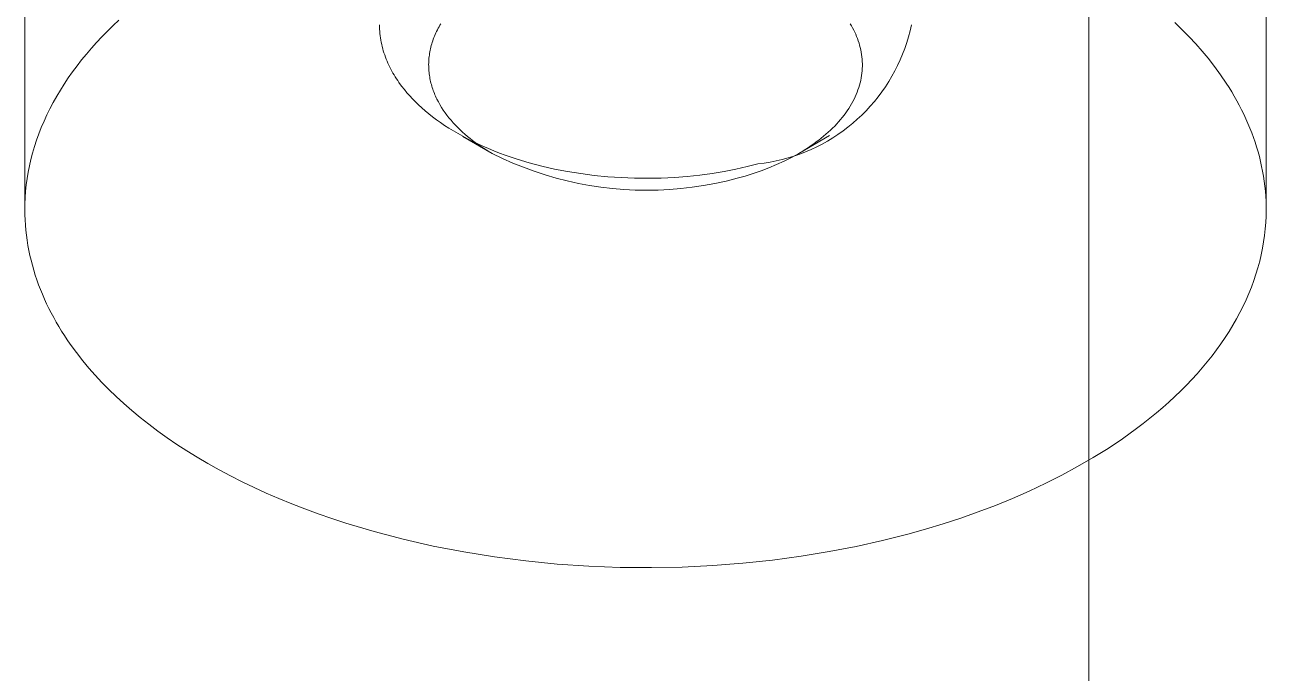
# Model space of a CAD drawing. Header units: inches. Extents: x -6 to 195, y -3 to 126.
# Drawn here: x 114.923 to 115.475, y 55.501 to 55.789 of the extents above; entities that cross this region are included whole.
import ezdxf

# ---------------------------------------------------------------- set-up
doc = ezdxf.new("R2010")
doc.units = ezdxf.units.IN
doc.linetypes.add('HIDDEN', pattern=[1.905, 1.27, -0.635])
doc.layers.add('ZANO_R_przerywana', color=250, linetype='HIDDEN', lineweight=0)

msp = doc.modelspace()

# ---------------------------------------------------------------- linework, layer by layer
at = {"layer": 'ZANO_R_przerywana'}
for p, q in [((114.92349, 55.70657), (114.92349, 55.96223)), ((115.00223, 52.10396), (115.00223, 55.96054)), ((115.39593, 55.95937), (115.39593, 52.10396)), ((115.47467, 55.96125), (115.47467, 55.70657)), ((114.96527, 55.7908), (114.96268, 55.78835)), ((114.96016, 55.78587), (114.95772, 55.78337)), ((114.96268, 55.78835), (114.96016, 55.78587)), ((115.08098, 55.7877), (115.08097, 55.78869)), ((115.08102, 55.78672), (115.08098, 55.7877)), ((115.08108, 55.78575), (115.08102, 55.78672)), ((115.08117, 55.78478), (115.08108, 55.78575)), ((115.106, 55.78507), (115.10569, 55.78438)), ((115.10633, 55.78576), (115.106, 55.78507)), ((115.10667, 55.78646), (115.10633, 55.78576)), ((115.10703, 55.78714), (115.10667, 55.78646)), ((115.1074, 55.78783), (115.10703, 55.78714)), ((115.10779, 55.78851), (115.1074, 55.78783)), ((115.10819, 55.78919), (115.10779, 55.78851)), ((115.29055, 55.78822), (115.29001, 55.78913)), ((115.29106, 55.7873), (115.29055, 55.78822)), ((115.29154, 55.78637), (115.29106, 55.7873)), ((115.292, 55.78543), (115.29154, 55.78637)), ((115.29243, 55.78448), (115.292, 55.78543)), ((115.31659, 55.78602), (115.31589, 55.78338)), ((115.31719, 55.78869), (115.31659, 55.78602)), ((115.43738, 55.7865), (115.43413, 55.78964)), ((115.44047, 55.78334), (115.43738, 55.7865)), ((114.95535, 55.78083), (114.95306, 55.77827)), ((114.95772, 55.78337), (114.95535, 55.78083)), ((115.08127, 55.78381), (115.08117, 55.78478)), ((115.08141, 55.78284), (115.08127, 55.78381)), ((115.08156, 55.78188), (115.08141, 55.78284)), ((115.08174, 55.78092), (115.08156, 55.78188)), ((115.08194, 55.77997), (115.08174, 55.78092)), ((115.08216, 55.77902), (115.08194, 55.77997)), ((115.10416, 55.78017), (115.10396, 55.77947)), ((115.10438, 55.78088), (115.10416, 55.78017)), ((115.10461, 55.78158), (115.10438, 55.78088)), ((115.10486, 55.78228), (115.10461, 55.78158)), ((115.10512, 55.78298), (115.10486, 55.78228)), ((115.1054, 55.78368), (115.10512, 55.78298)), ((115.10569, 55.78438), (115.1054, 55.78368)), ((115.29283, 55.78351), (115.29243, 55.78448)), ((115.29321, 55.78254), (115.29283, 55.78351)), ((115.29356, 55.78157), (115.29321, 55.78254)), ((115.29388, 55.78058), (115.29356, 55.78157)), ((115.29417, 55.77958), (115.29388, 55.78058)), ((115.29443, 55.77858), (115.29417, 55.77958)), ((115.3151, 55.78076), (115.31421, 55.77818)), ((115.31589, 55.78338), (115.3151, 55.78076)), ((115.44341, 55.78018), (115.44047, 55.78334)), ((115.44621, 55.777), (115.44341, 55.78018)), ((114.95084, 55.77568), (114.94871, 55.77306)), ((114.95306, 55.77827), (114.95084, 55.77568)), ((115.08241, 55.77808), (115.08216, 55.77902)), ((115.08267, 55.77715), (115.08241, 55.77808)), ((115.08296, 55.77622), (115.08267, 55.77715)), ((115.08327, 55.77529), (115.08296, 55.77622)), ((115.0836, 55.77437), (115.08327, 55.77529)), ((115.08395, 55.77346), (115.0836, 55.77437)), ((115.10301, 55.77454), (115.10294, 55.77383)), ((115.1031, 55.77524), (115.10301, 55.77454)), ((115.10321, 55.77595), (115.1031, 55.77524)), ((115.10333, 55.77665), (115.10321, 55.77595)), ((115.10346, 55.77736), (115.10333, 55.77665)), ((115.10361, 55.77806), (115.10346, 55.77736)), ((115.10378, 55.77877), (115.10361, 55.77806)), ((115.10396, 55.77947), (115.10378, 55.77877)), ((115.29466, 55.77757), (115.29443, 55.77858)), ((115.29485, 55.77655), (115.29466, 55.77757)), ((115.29502, 55.77553), (115.29485, 55.77655)), ((115.29515, 55.7745), (115.29502, 55.77553)), ((115.29526, 55.77347), (115.29515, 55.7745)), ((115.31324, 55.77562), (115.31218, 55.7731)), ((115.31421, 55.77818), (115.31324, 55.77562)), ((115.44885, 55.77381), (115.44621, 55.777)), ((114.94666, 55.77042), (114.94469, 55.76776)), ((114.94871, 55.77306), (114.94666, 55.77042)), ((115.08432, 55.77256), (115.08395, 55.77346)), ((115.08471, 55.77166), (115.08432, 55.77256)), ((115.08512, 55.77076), (115.08471, 55.77166)), ((115.08555, 55.76988), (115.08512, 55.77076)), ((115.086, 55.769), (115.08555, 55.76988)), ((115.08646, 55.76813), (115.086, 55.769)), ((115.10281, 55.77173), (115.1028, 55.77103)), ((115.1028, 55.77103), (115.10281, 55.77033)), ((115.10284, 55.77243), (115.10281, 55.77173)), ((115.10281, 55.77033), (115.10283, 55.76964)), ((115.10283, 55.76964), (115.10286, 55.76894)), ((115.10288, 55.77313), (115.10284, 55.77243)), ((115.10286, 55.76894), (115.10291, 55.76825)), ((115.10294, 55.77383), (115.10288, 55.77313)), ((115.29525, 55.76824), (115.29532, 55.76929)), ((115.29532, 55.77243), (115.29526, 55.77347)), ((115.29536, 55.77139), (115.29532, 55.77243)), ((115.29532, 55.76929), (115.29536, 55.77034)), ((115.29536, 55.77034), (115.29536, 55.77139)), ((115.31104, 55.77062), (115.3098, 55.76819)), ((115.31218, 55.7731), (115.31104, 55.77062)), ((115.45168, 55.77019), (115.44885, 55.77381)), ((115.45438, 55.76649), (115.45168, 55.77019)), ((114.9428, 55.76508), (114.941, 55.76238)), ((114.94469, 55.76776), (114.9428, 55.76508)), ((115.08695, 55.76727), (115.08646, 55.76813)), ((115.08745, 55.76641), (115.08695, 55.76727)), ((115.08797, 55.76557), (115.08745, 55.76641)), ((115.0885, 55.76473), (115.08797, 55.76557)), ((115.08905, 55.7639), (115.0885, 55.76473)), ((115.08962, 55.76307), (115.08905, 55.7639)), ((115.0908, 55.76145), (115.08962, 55.76307)), ((115.10291, 55.76825), (115.10297, 55.76756)), ((115.10297, 55.76756), (115.10305, 55.76687)), ((115.10305, 55.76687), (115.10314, 55.76619)), ((115.10314, 55.76619), (115.10325, 55.76551)), ((115.10325, 55.76551), (115.10337, 55.76483)), ((115.10337, 55.76483), (115.10351, 55.76415)), ((115.10351, 55.76415), (115.10366, 55.76348)), ((115.10366, 55.76348), (115.10382, 55.76281)), ((115.29438, 55.76296), (115.29463, 55.76401)), ((115.29463, 55.76401), (115.29484, 55.76507)), ((115.29484, 55.76507), (115.29501, 55.76613)), ((115.29501, 55.76613), (115.29515, 55.76718)), ((115.29515, 55.76718), (115.29525, 55.76824)), ((115.30709, 55.76344), (115.30561, 55.76115)), ((115.30849, 55.76579), (115.30709, 55.76344)), ((115.3098, 55.76819), (115.30849, 55.76579)), ((115.45695, 55.76271), (115.45438, 55.76649)), ((114.93928, 55.75966), (114.93765, 55.75692)), ((114.941, 55.76238), (114.93928, 55.75966)), ((115.09204, 55.75987), (115.0908, 55.76145)), ((115.09317, 55.7585), (115.09204, 55.75987)), ((115.09437, 55.75714), (115.09317, 55.7585)), ((115.10382, 55.76281), (115.104, 55.76214)), ((115.104, 55.76214), (115.10419, 55.76147)), ((115.10419, 55.76147), (115.10439, 55.76081)), ((115.10439, 55.76081), (115.1046, 55.76016)), ((115.1046, 55.76016), (115.10483, 55.7595)), ((115.10483, 55.7595), (115.10508, 55.75885)), ((115.10508, 55.75885), (115.10533, 55.75821)), ((115.10533, 55.75821), (115.1056, 55.75757)), ((115.1056, 55.75757), (115.10588, 55.75693)), ((115.29216, 55.75665), (115.29262, 55.75769)), ((115.29262, 55.75769), (115.29304, 55.75874)), ((115.29304, 55.75874), (115.29343, 55.75979)), ((115.29343, 55.75979), (115.29379, 55.76084)), ((115.29379, 55.76084), (115.2941, 55.7619)), ((115.2941, 55.7619), (115.29438, 55.76296)), ((115.30405, 55.7589), (115.30241, 55.75672)), ((115.30561, 55.76115), (115.30405, 55.7589)), ((115.45817, 55.7608), (115.45695, 55.76271)), ((115.45936, 55.75886), (115.45817, 55.7608)), ((115.46051, 55.75691), (115.45936, 55.75886)), ((114.93611, 55.75416), (114.93465, 55.75139)), ((114.93765, 55.75692), (114.93611, 55.75416)), ((115.09563, 55.75578), (115.09437, 55.75714)), ((115.09696, 55.75443), (115.09563, 55.75578)), ((115.09835, 55.75308), (115.09696, 55.75443)), ((115.0998, 55.75175), (115.09835, 55.75308)), ((115.10588, 55.75693), (115.10617, 55.75629)), ((115.10617, 55.75629), (115.10647, 55.75567)), ((115.10647, 55.75567), (115.10711, 55.75442)), ((115.10711, 55.75442), (115.10779, 55.7532)), ((115.10779, 55.7532), (115.10852, 55.75199)), ((115.10852, 55.75199), (115.10929, 55.7508)), ((115.28934, 55.75151), (115.28997, 55.75253)), ((115.28997, 55.75253), (115.29057, 55.75355)), ((115.29057, 55.75355), (115.29114, 55.75458)), ((115.29114, 55.75458), (115.29167, 55.75561)), ((115.29167, 55.75561), (115.29216, 55.75665)), ((115.29891, 55.75252), (115.29705, 55.75052)), ((115.3007, 55.75459), (115.29891, 55.75252)), ((115.30241, 55.75672), (115.3007, 55.75459)), ((115.46163, 55.75495), (115.46051, 55.75691)), ((115.4627, 55.75296), (115.46163, 55.75495)), ((115.46373, 55.75096), (115.4627, 55.75296)), ((114.93329, 55.74861), (114.93201, 55.74582)), ((114.93465, 55.75139), (114.93329, 55.74861)), ((115.10132, 55.75042), (115.0998, 55.75175)), ((115.10291, 55.7491), (115.10132, 55.75042)), ((115.10456, 55.7478), (115.10291, 55.7491)), ((115.10628, 55.74651), (115.10456, 55.7478)), ((115.10806, 55.74523), (115.10628, 55.74651)), ((115.10929, 55.7508), (115.1101, 55.74964)), ((115.1101, 55.74964), (115.11094, 55.74849)), ((115.11094, 55.74849), (115.11182, 55.74737)), ((115.11182, 55.74737), (115.11277, 55.74627)), ((115.28484, 55.74559), (115.28567, 55.74656)), ((115.28567, 55.74656), (115.28647, 55.74753)), ((115.28647, 55.74753), (115.28724, 55.74851)), ((115.28724, 55.74851), (115.28797, 55.7495)), ((115.28797, 55.7495), (115.28867, 55.7505)), ((115.28867, 55.7505), (115.28934, 55.75151)), ((115.29313, 55.74671), (115.29108, 55.74491)), ((115.29513, 55.74858), (115.29313, 55.74671)), ((115.29705, 55.75052), (115.29513, 55.74858)), ((115.46472, 55.74894), (115.46373, 55.75096)), ((115.46567, 55.74691), (115.46472, 55.74894)), ((115.46658, 55.74486), (115.46567, 55.74691)), ((114.93082, 55.74301), (114.92972, 55.7402)), ((114.93201, 55.74582), (114.93082, 55.74301)), ((115.1099, 55.74397), (115.10806, 55.74523)), ((115.11182, 55.74273), (115.1099, 55.74397)), ((115.11379, 55.74151), (115.11182, 55.74273)), ((115.11277, 55.74627), (115.11373, 55.74518)), ((115.11373, 55.74518), (115.11473, 55.74412)), ((115.11583, 55.74032), (115.11379, 55.74151)), ((115.11473, 55.74412), (115.11574, 55.74307)), ((115.11574, 55.74307), (115.11678, 55.74205)), ((115.11678, 55.74205), (115.11785, 55.74105)), ((115.11785, 55.74105), (115.11893, 55.74007)), ((115.28023, 55.74095), (115.28121, 55.74185)), ((115.28121, 55.74185), (115.28216, 55.74277)), ((115.28216, 55.74277), (115.28309, 55.7437)), ((115.28309, 55.7437), (115.28398, 55.74464)), ((115.28398, 55.74464), (115.28484, 55.74559)), ((115.28678, 55.74153), (115.28455, 55.73995)), ((115.28896, 55.74318), (115.28678, 55.74153)), ((115.29108, 55.74491), (115.28896, 55.74318)), ((115.46744, 55.74279), (115.46658, 55.74486)), ((115.46825, 55.74071), (115.46744, 55.74279)), ((114.92871, 55.73738), (114.92779, 55.73455)), ((114.92972, 55.7402), (114.92871, 55.73738)), ((115.11793, 55.73914), (115.11583, 55.74032)), ((115.131, 55.73155), (115.11791, 55.73911)), ((115.12009, 55.73799), (115.11793, 55.73914)), ((115.11893, 55.74007), (115.12004, 55.73912)), ((115.12004, 55.73912), (115.12116, 55.73819)), ((115.12231, 55.73687), (115.12009, 55.73799)), ((115.12116, 55.73819), (115.12231, 55.73728)), ((115.12231, 55.73728), (115.12348, 55.7364)), ((115.12459, 55.73577), (115.12231, 55.73687)), ((115.12348, 55.7364), (115.12466, 55.73555)), ((115.12692, 55.7347), (115.12459, 55.73577)), ((115.12466, 55.73555), (115.12586, 55.73472)), ((115.28079, 55.73943), (115.26716, 55.73155)), ((115.27264, 55.73499), (115.2738, 55.7358)), ((115.2738, 55.7358), (115.27493, 55.73662)), ((115.27493, 55.73662), (115.27604, 55.73746)), ((115.27754, 55.73571), (115.27511, 55.73446)), ((115.27604, 55.73746), (115.27713, 55.73831)), ((115.27713, 55.73831), (115.27819, 55.73918)), ((115.27992, 55.73704), (115.27754, 55.73571)), ((115.27819, 55.73918), (115.27922, 55.74005)), ((115.27922, 55.74005), (115.28023, 55.74095)), ((115.28226, 55.73846), (115.27992, 55.73704)), ((115.28455, 55.73995), (115.28226, 55.73846)), ((115.46902, 55.73862), (115.46825, 55.74071)), ((115.46975, 55.73651), (115.46902, 55.73862)), ((115.47043, 55.73439), (115.46975, 55.73651)), ((114.92696, 55.73172), (114.92621, 55.72888)), ((114.92779, 55.73455), (114.92696, 55.73172)), ((115.12586, 55.73472), (115.12708, 55.73392)), ((115.12931, 55.73366), (115.12692, 55.7347)), ((115.12708, 55.73392), (115.12831, 55.73315)), ((115.12831, 55.73315), (115.12955, 55.73241)), ((115.13176, 55.73266), (115.12931, 55.73366)), ((115.131, 55.73155), (115.13557, 55.72934)), ((115.13425, 55.73168), (115.13176, 55.73266)), ((115.1368, 55.73075), (115.13425, 55.73168)), ((115.13939, 55.72984), (115.1368, 55.73075)), ((115.26499, 55.73034), (115.26238, 55.72953)), ((115.26391, 55.72979), (115.26716, 55.73155)), ((115.26758, 55.73124), (115.26499, 55.73034)), ((115.27012, 55.73222), (115.26758, 55.73124)), ((115.26903, 55.73267), (115.27146, 55.7342)), ((115.27264, 55.7333), (115.27012, 55.73222)), ((115.27146, 55.7342), (115.27264, 55.73499)), ((115.27511, 55.73446), (115.27264, 55.7333)), ((115.47106, 55.73225), (115.47043, 55.73439)), ((115.47164, 55.73011), (115.47106, 55.73225)), ((115.47217, 55.72795), (115.47164, 55.73011)), ((114.92556, 55.72604), (114.925, 55.72321)), ((114.92621, 55.72888), (114.92556, 55.72604)), ((115.13557, 55.72934), (115.14022, 55.72727)), ((115.14203, 55.72898), (115.13939, 55.72984)), ((115.14022, 55.72727), (115.14493, 55.72536)), ((115.14744, 55.72736), (115.14203, 55.72898)), ((115.14493, 55.72536), (115.1497, 55.72361)), ((115.153, 55.7259), (115.14744, 55.72736)), ((115.15869, 55.72461), (115.153, 55.7259)), ((115.16448, 55.72349), (115.15869, 55.72461)), ((115.23918, 55.72454), (115.23401, 55.72354)), ((115.24418, 55.72566), (115.23918, 55.72454)), ((115.249, 55.72688), (115.24418, 55.72566)), ((115.25171, 55.72723), (115.249, 55.72688)), ((115.25037, 55.7238), (115.25382, 55.72513)), ((115.25441, 55.72766), (115.25171, 55.72723)), ((115.25382, 55.72513), (115.25723, 55.72658)), ((115.25709, 55.72819), (115.25441, 55.72766)), ((115.25975, 55.72882), (115.25709, 55.72819)), ((115.25723, 55.72658), (115.2606, 55.72813)), ((115.26238, 55.72953), (115.25975, 55.72882)), ((115.2606, 55.72813), (115.26391, 55.72979)), ((115.47266, 55.72578), (115.47217, 55.72795)), ((115.47309, 55.7236), (115.47266, 55.72578)), ((114.92453, 55.72037), (114.92415, 55.71754)), ((114.925, 55.72321), (114.92453, 55.72037)), ((115.1497, 55.72361), (115.15453, 55.72202)), ((115.15453, 55.72202), (115.15941, 55.72059)), ((115.15941, 55.72059), (115.16433, 55.71932)), ((115.16433, 55.71932), (115.16929, 55.71822)), ((115.17036, 55.72254), (115.16448, 55.72349)), ((115.17631, 55.72177), (115.17036, 55.72254)), ((115.18229, 55.72119), (115.17631, 55.72177)), ((115.18828, 55.72078), (115.18229, 55.72119)), ((115.19426, 55.72055), (115.18828, 55.72078)), ((115.2002, 55.7205), (115.19426, 55.72055)), ((115.20609, 55.72061), (115.2002, 55.7205)), ((115.2119, 55.7209), (115.20609, 55.72061)), ((115.21762, 55.72134), (115.2119, 55.7209)), ((115.22322, 55.72193), (115.21762, 55.72134)), ((115.22869, 55.72267), (115.22322, 55.72193)), ((115.23401, 55.72354), (115.22869, 55.72267)), ((115.22988, 55.71814), (115.23485, 55.71923)), ((115.23485, 55.71923), (115.23977, 55.72048)), ((115.23977, 55.72048), (115.24334, 55.72147)), ((115.24334, 55.72147), (115.24687, 55.72258)), ((115.24687, 55.72258), (115.25037, 55.7238)), ((115.47347, 55.72141), (115.47309, 55.7236)), ((115.4738, 55.71921), (115.47347, 55.72141)), ((115.47408, 55.717), (115.4738, 55.71921)), ((114.92385, 55.7147), (114.92364, 55.71188)), ((114.92415, 55.71754), (114.92385, 55.7147)), ((115.16929, 55.71822), (115.17429, 55.71729)), ((115.17429, 55.71729), (115.17931, 55.71652)), ((115.17931, 55.71652), (115.18436, 55.71592)), ((115.18436, 55.71592), (115.18942, 55.71549)), ((115.18942, 55.71549), (115.1945, 55.71523)), ((115.1945, 55.71523), (115.19958, 55.71514)), ((115.19958, 55.71514), (115.20466, 55.71522)), ((115.20466, 55.71522), (115.20974, 55.71547)), ((115.20974, 55.71547), (115.21481, 55.71588)), ((115.21481, 55.71588), (115.21985, 55.71647)), ((115.21985, 55.71647), (115.22488, 55.71722)), ((115.22488, 55.71722), (115.22988, 55.71814)), ((115.47431, 55.71478), (115.47408, 55.717)), ((115.47448, 55.71255), (115.47431, 55.71478)), ((114.92364, 55.71188), (114.92352, 55.70906)), ((115.4746, 55.71032), (115.47448, 55.71255)), ((115.47466, 55.70808), (115.4746, 55.71032)), ((114.92349, 55.70657), (114.92352, 55.70428)), ((114.92352, 55.70428), (114.92361, 55.70199)), ((115.47449, 55.70086), (115.47463, 55.70372)), ((115.47463, 55.70372), (115.47467, 55.70657)), ((114.92361, 55.70199), (114.92375, 55.69972)), ((114.92375, 55.69972), (114.92394, 55.69745)), ((114.92394, 55.69745), (114.9242, 55.69518)), ((115.47396, 55.69512), (115.47427, 55.69799)), ((115.47427, 55.69799), (115.47449, 55.70086)), ((114.9242, 55.69518), (114.92451, 55.69293)), ((114.92451, 55.69293), (114.92487, 55.69069)), ((115.47306, 55.68937), (115.47355, 55.69225)), ((115.47355, 55.69225), (115.47396, 55.69512)), ((114.92487, 55.69069), (114.92528, 55.68846)), ((114.92528, 55.68846), (114.92575, 55.68624)), ((114.92575, 55.68624), (114.92627, 55.68403)), ((115.47179, 55.68362), (115.47247, 55.68649)), ((115.47247, 55.68649), (115.47306, 55.68937)), ((114.92627, 55.68403), (114.92684, 55.68183)), ((114.92684, 55.68183), (114.92747, 55.67965)), ((115.47015, 55.67787), (115.47102, 55.68074)), ((115.47102, 55.68074), (115.47179, 55.68362)), ((114.92747, 55.67965), (114.92814, 55.67748)), ((114.92814, 55.67748), (114.92886, 55.67532)), ((114.92886, 55.67532), (114.92963, 55.67317)), ((115.46815, 55.67215), (115.4692, 55.67501)), ((115.4692, 55.67501), (115.47015, 55.67787)), ((114.92963, 55.67317), (114.93045, 55.67105)), ((114.93045, 55.67105), (114.93131, 55.66893)), ((115.46701, 55.6693), (115.46815, 55.67215)), ((114.93131, 55.66893), (114.93222, 55.66684)), ((114.93222, 55.66684), (114.93318, 55.66475)), ((114.93318, 55.66475), (114.93418, 55.66269)), ((115.46445, 55.66363), (115.46577, 55.66646)), ((115.46577, 55.66646), (115.46701, 55.6693)), ((114.93418, 55.66269), (114.93522, 55.66064)), ((114.93522, 55.66064), (114.93631, 55.65861)), ((114.93631, 55.65861), (114.93744, 55.6566)), ((115.46152, 55.65801), (115.46303, 55.66081)), ((115.46303, 55.66081), (115.46445, 55.66363)), ((114.93744, 55.6566), (114.93861, 55.6546)), ((114.93861, 55.6546), (114.93981, 55.65262)), ((115.45824, 55.65245), (115.45993, 55.65522)), ((115.45993, 55.65522), (115.46152, 55.65801)), ((114.93981, 55.65262), (114.94106, 55.65067)), ((114.94106, 55.65067), (114.94235, 55.64873)), ((114.94235, 55.64873), (114.94367, 55.64681)), ((115.45461, 55.64697), (115.45647, 55.6497)), ((115.45647, 55.6497), (115.45824, 55.65245)), ((114.94367, 55.64681), (114.94642, 55.64303)), ((114.94642, 55.64303), (114.94931, 55.63933)), ((115.45063, 55.64157), (115.45266, 55.64426)), ((115.45266, 55.64426), (115.45461, 55.64697)), ((114.94931, 55.63933), (114.95196, 55.63614)), ((115.44403, 55.63365), (115.44631, 55.63627)), ((115.44631, 55.63627), (115.44851, 55.6389)), ((115.44851, 55.6389), (115.45063, 55.64157)), ((114.95196, 55.63614), (114.95475, 55.63296)), ((114.95475, 55.63296), (114.9577, 55.6298)), ((115.43923, 55.62851), (115.44167, 55.63107)), ((115.44167, 55.63107), (115.44403, 55.63365)), ((114.9577, 55.6298), (114.96079, 55.62664)), ((114.96079, 55.62664), (114.96403, 55.6235)), ((115.43412, 55.62349), (115.43671, 55.62598)), ((115.43671, 55.62598), (115.43923, 55.62851)), ((114.96403, 55.6235), (114.96743, 55.62038)), ((114.96743, 55.62038), (114.97097, 55.61728)), ((115.42872, 55.6186), (115.43145, 55.62103)), ((115.43145, 55.62103), (115.43412, 55.62349)), ((114.97097, 55.61728), (114.97467, 55.61421)), ((114.97467, 55.61421), (114.97853, 55.61116)), ((115.42303, 55.61384), (115.42591, 55.6162)), ((115.42591, 55.6162), (115.42872, 55.6186)), ((114.97853, 55.61116), (114.98253, 55.60815)), ((115.41089, 55.60477), (115.41709, 55.60923)), ((115.41709, 55.60923), (115.42009, 55.61152)), ((115.42009, 55.61152), (115.42303, 55.61384)), ((114.98253, 55.60815), (114.98669, 55.60518)), ((114.98669, 55.60518), (114.991, 55.60224)), ((115.40446, 55.60047), (115.41089, 55.60477)), ((114.991, 55.60224), (114.99546, 55.59935)), ((114.99546, 55.59935), (115.00007, 55.5965)), ((115.39782, 55.59634), (115.40446, 55.60047)), ((115.00007, 55.5965), (115.00482, 55.59371)), ((115.00482, 55.59371), (115.00972, 55.59097)), ((115.38395, 55.58857), (115.39097, 55.59237)), ((115.39097, 55.59237), (115.39782, 55.59634)), ((115.00972, 55.59097), (115.01476, 55.58828)), ((115.01476, 55.58828), (115.01994, 55.58566)), ((115.37677, 55.58494), (115.38395, 55.58857)), ((115.01994, 55.58566), (115.02526, 55.5831)), ((115.02526, 55.5831), (115.03071, 55.58061)), ((115.36198, 55.57823), (115.36944, 55.5815)), ((115.36944, 55.5815), (115.37677, 55.58494)), ((115.03071, 55.58061), (115.03629, 55.57818)), ((115.03629, 55.57818), (115.04199, 55.57584)), ((115.04199, 55.57584), (115.04782, 55.57357)), ((115.35442, 55.57514), (115.36198, 55.57823)), ((115.04782, 55.57357), (115.05376, 55.57138)), ((115.05376, 55.57138), (115.05981, 55.56927)), ((115.33903, 55.5695), (115.34676, 55.57223)), ((115.34676, 55.57223), (115.35442, 55.57514)), ((115.05981, 55.56927), (115.06597, 55.56725)), ((115.06597, 55.56725), (115.07858, 55.56347)), ((115.32341, 55.56457), (115.33124, 55.56695)), ((115.33124, 55.56695), (115.33903, 55.5695)), ((115.07858, 55.56347), (115.09155, 55.56007)), ((115.09155, 55.56007), (115.10482, 55.55705)), ((115.29264, 55.55691), (115.3043, 55.55951)), ((115.3043, 55.55951), (115.31555, 55.56236)), ((115.31555, 55.56236), (115.32341, 55.56457)), ((115.10482, 55.55705), (115.11835, 55.55444)), ((115.11835, 55.55444), (115.13207, 55.55223)), ((115.26816, 55.55254), (115.28058, 55.55457)), ((115.28058, 55.55457), (115.29264, 55.55691)), ((115.13207, 55.55223), (115.14594, 55.55044)), ((115.14594, 55.55044), (115.15989, 55.54907)), ((115.15989, 55.54907), (115.17387, 55.54812)), ((115.17387, 55.54812), (115.18782, 55.54759)), ((115.21543, 55.54774), (115.229, 55.5484)), ((115.229, 55.5484), (115.24233, 55.54943)), ((115.24233, 55.54943), (115.2554, 55.55081)), ((115.2554, 55.55081), (115.26816, 55.55254)), ((115.18782, 55.54759), (115.20169, 55.54746)), ((115.20169, 55.54746), (115.21543, 55.54774))]:
    msp.add_line(p, q, dxfattribs=at)

doc.saveas('drawing.dxf')
